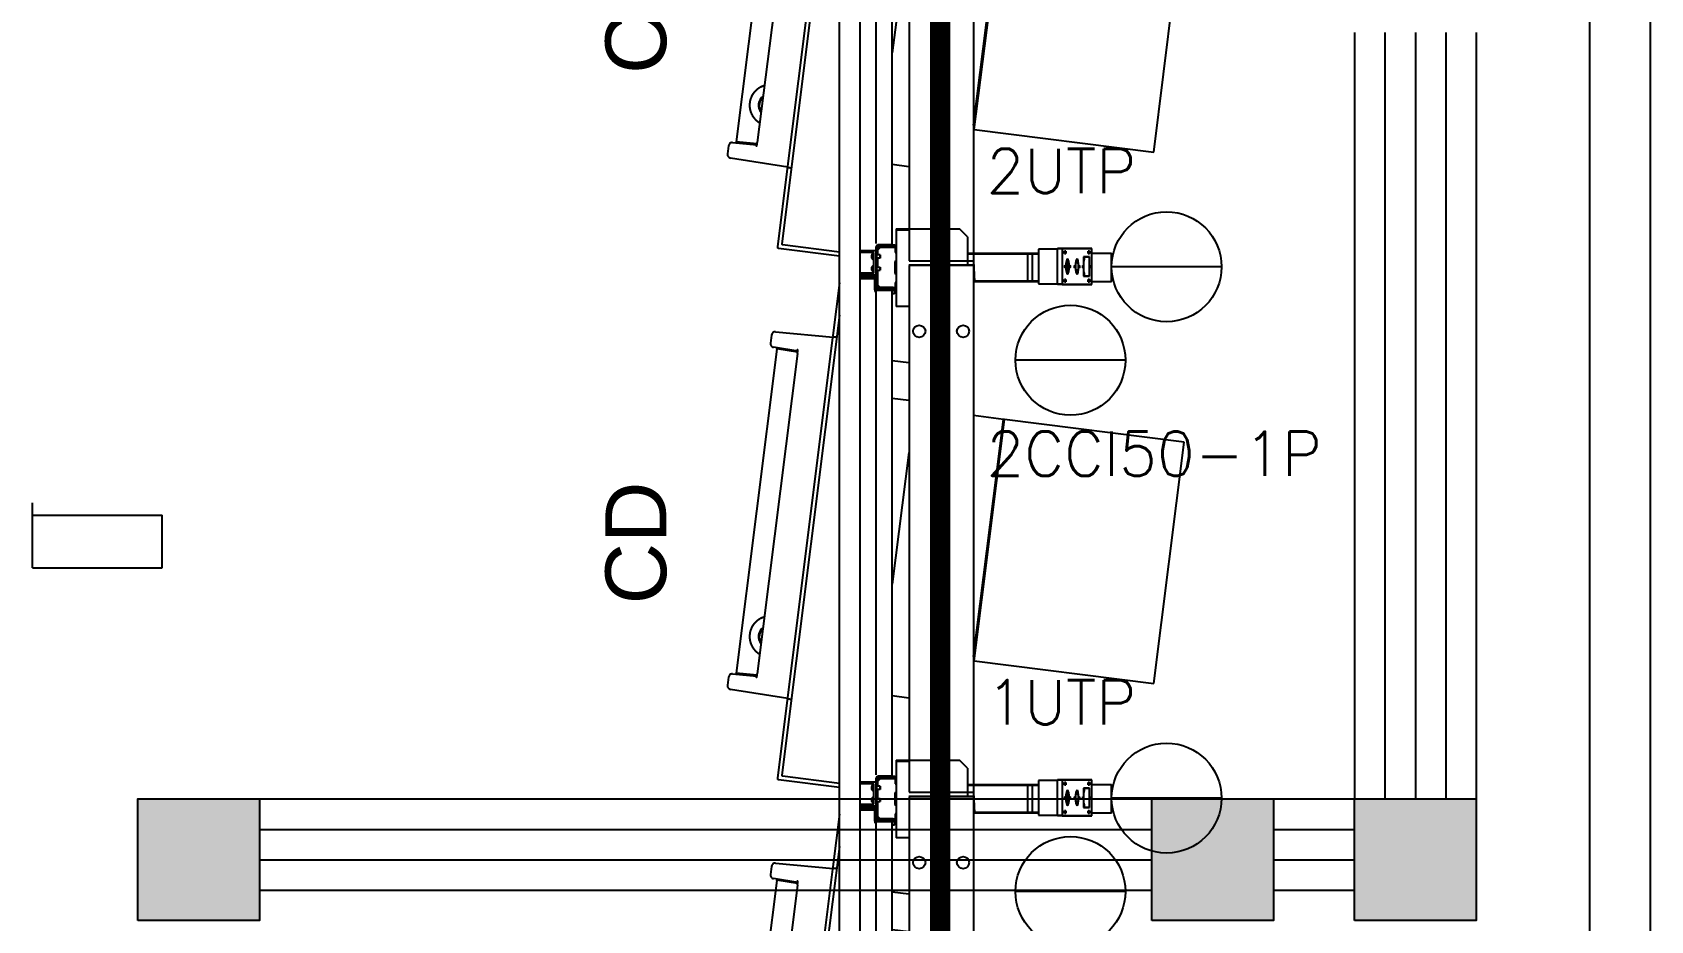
# Model space of a CAD drawing. Extents: x 16 to 124, y 36 to 90.
# Drawn here: x 118.843 to 122.833, y 68.573 to 70.763 of the extents above; entities that cross this region are included whole.
import ezdxf

# ---------------------------------------------------------------- set-up
doc = ezdxf.new("R2010")
doc.units = 0
doc.header["$LTSCALE"] = 0.02
for name, color, linetype in [('CAIXAS', 7, 'CONTINUOUS'), ('CALHA', 160, 'CONTINUOUS'), ('CANALETAS', 4, 'CONTINUOUS'), ('CARENAGEM', 1, 'CONTINUOUS'), ('DIVTETO', 5, 'CONTINUOUS'), ('PAREDES', 7, 'CONTINUOUS'), ('PISO', 6, 'CONTINUOUS'), ('TEXTO-INS-NOVA', 5, 'CONTINUOUS'), ('TOMADAS30', 5, 'CONTINUOUS')]:
    doc.layers.add(name, color=color, linetype=linetype)
doc.styles.add('PAVIM', font='swiss.ttf')
doc.styles.add('ROMANS', font='simplex.shx')

# ---------------------------------------------------------------- blocks, each defined once
blk = doc.blocks.new('A$C3C972CB8')
at = {"layer": 'CARENAGEM'}
for p, q in [((0.526, 1.1254), (0.4705, 0.6829)), ((1.1213, 1.0507), (0.526, 1.1254)), ((1.0658, 0.6082), (1.1213, 1.0507)), ((0.0606, 0.898), (0.0606, 0.9469)), ((0.1306, 0.9469), (0.0606, 0.9469)), ((0.1306, 0.9469), (0.1306, 0.898)), ((1.3707, 0.898), (1.3707, 0.9469)), ((1.4407, 0.9469), (1.3707, 0.9469)), ((1.4407, 0.9469), (1.4407, 0.898)), ((0.1367, 0.898), (0.0487, 0.898)), ((0.0487, 0.898), (0.0487, 0.8251)), ((0.0552, 0.8927), (0.0552, 0.8894)), ((0.0602, 0.8894), (0.0602, 0.8927)), ((0.0692, 0.8922), (0.0692, 0.8773)), ((0.1162, 0.8922), (0.0692, 0.8922)), ((0.0692, 0.8913), (0.1162, 0.8913)), ((0.1162, 0.8773), (0.1162, 0.8922)), ((0.1252, 0.8927), (0.1252, 0.8894)), ((0.1302, 0.8894), (0.1302, 0.8927)), ((0.1367, 0.8251), (0.1367, 0.898)), ((1.4476, 0.898), (1.3596, 0.898)), ((1.3596, 0.898), (1.3596, 0.8251)), ((1.3661, 0.8927), (1.3661, 0.8894)), ((1.3711, 0.8894), (1.3711, 0.8927)), ((1.3801, 0.8922), (1.3801, 0.8773)), ((1.4271, 0.8922), (1.3801, 0.8922)), ((1.3801, 0.8913), (1.4271, 0.8913)), ((1.4271, 0.8773), (1.4271, 0.8922)), ((1.4361, 0.8927), (1.4361, 0.8894)), ((1.4411, 0.8894), (1.4411, 0.8927)), ((1.4476, 0.8251), (1.4476, 0.898)), ((0.0692, 0.8773), (0.1162, 0.8773)), ((0.1084, 0.8391), (0.0769, 0.8391)), ((1.3801, 0.8773), (1.4271, 0.8773)), ((1.4193, 0.8392), (1.3878, 0.8392)), ((0.0487, 0.8251), (0.0487, 0.8134)), ((0.0487, 0.8251), (0.1367, 0.8251)), ((0.1367, 0.8134), (0.0487, 0.8134)), ((0.0506, 0.8134), (0.0506, 0.7663)), ((0.0552, 0.8338), (0.0552, 0.8304)), ((0.0602, 0.8304), (0.0602, 0.8338)), ((0.1252, 0.8338), (0.1252, 0.8304)), ((0.1302, 0.8304), (0.1302, 0.8338)), ((0.1356, 0.7663), (0.1356, 0.8134)), ((0.1367, 0.8251), (0.1367, 0.8134)), ((1.3596, 0.8251), (1.3596, 0.8134)), ((1.3596, 0.8251), (1.4476, 0.8251)), ((1.3966, 0.8134), (1.3596, 0.8134)), ((1.3607, 0.8134), (1.3607, 0.7663)), ((1.3661, 0.8338), (1.3661, 0.8304)), ((1.3711, 0.8304), (1.3711, 0.8338)), ((1.4361, 0.8338), (1.4361, 0.8304)), ((1.4411, 0.8304), (1.4411, 0.8338)), ((1.4457, 0.7663), (1.4457, 0.8134)), ((1.4476, 0.8251), (1.4476, 0.8134)), ((0.0506, 0.7663), (0.1356, 0.7663)), ((0.0606, 0.5916), (0.0606, 0.7663)), ((0.0628, 0.7663), (0.0628, 0.5916)), ((0.1283, 0.6066), (0.1283, 0.7663)), ((0.1306, 0.7663), (0.1306, 0.6066)), ((1.3607, 0.7663), (1.4457, 0.7663)), ((1.3707, 0.6066), (1.3707, 0.7663)), ((1.3729, 0.7663), (1.3729, 0.6066)), ((1.4384, 0.6086), (1.4384, 0.7663)), ((1.4407, 0.7663), (1.4407, 0.6086)), ((0.0628, 0.7509), (0.1283, 0.7509)), ((0.1283, 0.74), (0.0628, 0.74)), ((1.3729, 0.7509), (1.4384, 0.7509)), ((1.4384, 0.74), (1.3729, 0.74)), ((0.4701, 0.6799), (0.4609, 0.6066)), ((0.4705, 0.6829), (0.4701, 0.6799)), ((1.0546, 0.6066), (0.4701, 0.6799)), ((1.0658, 0.6082), (0.4705, 0.6829)), ((0.0899, 0.6066), (1.389, 0.6066)), ((0.0899, 0.6066), (0.0899, 0.4466)), ((0.0908, 0.6057), (0.0908, 0.4475)), ((1.0656, 0.6066), (1.0658, 0.6082)), ((1.389, 0.6066), (1.4407, 0.6086)), ((1.389, 0.4475), (1.389, 0.6066)), ((0.02, 0.5916), (0, 0.5716)), ((0, 0.4159), (0, 0.5716)), ((0.02, 0.5916), (0.0899, 0.5916)), ((0.0899, 0.5327), (0.025, 0.5327)), ((0.025, 0.5227), (0.0899, 0.5227)), ((0.0606, 0.5227), (0.0606, 0.5327)), ((0.0628, 0.5327), (0.0628, 0.5227)), ((0.0908, 0.4475), (1.389, 0.4475)), ((0.192, 0.4466), (0.192, 0.4159)), ((0.3247, 0.4059), (0.3298, 0.4466)), ((0.4237, 0.4466), (0.4186, 0.4059)), ((0.552, 0.4466), (0.8764, 0.4059)), ((1.1513, 0.4059), (1.1564, 0.4466)), ((1.3132, 0.4159), (1.3132, 0.4466)), ((0, 0.4159), (0.192, 0.4159)), ((0.0406, 0.4159), (0.0451, 0.4159)), ((0.0406, 0.4159), (0.0406, 0.4159)), ((0.0406, 0.4114), (0.0406, 0.3704)), ((0.0428, 0.3704), (0.0428, 0.4114)), ((0.0458, 0.4081), (0.0436, 0.4081)), ((0.0436, 0.4081), (0.0436, 0.3726)), ((0.0586, 0.4159), (0.0451, 0.4159)), ((0.0451, 0.4136), (0.0586, 0.4136)), ((0.0458, 0.3726), (0.0458, 0.4081)), ((0.0463, 0.4136), (0.0463, 0.3764)), ((0.0586, 0.4136), (0.0586, 0.4159)), ((0.0586, 0.4159), (0.1326, 0.4159)), ((0.0831, 0.4124), (0.1081, 0.4124)), ((0.1326, 0.4159), (0.1326, 0.4136)), ((0.1461, 0.4159), (0.1326, 0.4159)), ((0.1326, 0.4136), (0.1461, 0.4136)), ((0.1448, 0.3764), (0.1448, 0.4136)), ((0.1476, 0.4081), (0.1453, 0.4081)), ((0.1453, 0.4081), (0.1453, 0.3726)), ((0.1461, 0.4159), (0.1506, 0.4159)), ((0.1476, 0.3726), (0.1476, 0.4081)), ((0.1483, 0.4114), (0.1483, 0.3704)), ((0.1506, 0.4159), (0.1506, 0.4159)), ((0.1506, 0.3704), (0.1506, 0.4114)), ((0.1566, 0.4114), (0.1506, 0.4114)), ((0.1556, 0.4059), (0.1511, 0.4059)), ((0.1511, 0.3704), (0.1511, 0.4059)), ((1.3457, 0.4059), (0.1556, 0.4059)), ((0.1566, 0.4114), (0.1606, 0.4114)), ((0.1606, 0.4114), (0.1606, 0.4059)), ((1.3132, 0.4159), (1.3552, 0.4159)), ((1.3502, 0.4059), (1.3457, 0.4059)), ((1.3502, 0.4059), (1.3502, 0.3704)), ((1.3507, 0.4114), (1.3507, 0.3704)), ((1.3529, 0.3704), (1.3529, 0.4114)), ((1.3559, 0.4081), (1.3537, 0.4081)), ((1.3537, 0.4081), (1.3537, 0.3726)), ((1.3687, 0.4159), (1.3552, 0.4159)), ((1.3552, 0.4136), (1.3687, 0.4136)), ((1.3559, 0.3726), (1.3559, 0.4081)), ((1.3564, 0.4136), (1.3564, 0.3764)), ((1.3687, 0.4136), (1.3687, 0.4159)), ((0.1461, 0.3681), (0.0451, 0.3681)), ((0.0451, 0.3659), (0.1461, 0.3659)), ((0.0463, 0.3764), (0.0523, 0.3704)), ((0.0646, 0.3704), (0.0481, 0.3704)), ((0.0536, 0.3259), (0.0536, 0.3659)), ((0.1086, 0.3609), (0.0586, 0.3609)), ((0.0586, 0.3609), (0.0586, 0.3259)), ((0.0606, 0.3609), (0.0606, 0.3589)), ((0.0726, 0.3759), (0.0646, 0.3759)), ((0.0646, 0.3759), (0.0726, 0.3759)), ((0.0646, 0.3759), (0.0646, 0.3681)), ((0.0646, 0.3759), (0.0646, 0.3759)), ((0.0726, 0.3759), (0.0726, 0.3681)), ((0.0726, 0.3759), (0.0726, 0.3759)), ((0.0946, 0.3704), (0.0726, 0.3704)), ((0.0766, 0.3609), (0.0766, 0.3589)), ((0.0906, 0.3589), (0.0906, 0.3609)), ((0.1026, 0.3759), (0.0946, 0.3759)), ((0.0946, 0.3759), (0.1026, 0.3759)), ((0.0946, 0.3759), (0.0946, 0.3759)), ((0.0946, 0.3681), (0.0946, 0.3759)), ((0.1026, 0.3759), (0.1026, 0.3759)), ((0.1026, 0.3681), (0.1026, 0.3759)), ((0.1431, 0.3704), (0.1026, 0.3704)), ((0.1066, 0.3589), (0.1066, 0.3609)), ((0.1086, 0.3259), (0.1086, 0.3609)), ((0.1136, 0.3659), (0.1136, 0.3259)), ((0.1192, 0.3634), (0.1177, 0.3634)), ((0.1177, 0.3634), (0.1177, 0.3259)), ((0.1506, 0.3634), (0.1192, 0.3634)), ((0.1192, 0.3259), (0.1192, 0.3634)), ((0.1224, 0.3629), (0.1551, 0.3629)), ((0.1224, 0.3259), (0.1224, 0.3629)), ((0.1388, 0.3704), (0.1448, 0.3764)), ((0.1506, 0.3629), (0.1506, 0.3704)), ((0.1551, 0.3659), (1.3462, 0.3659)), ((0.1551, 0.3659), (0.1551, 0.3641)), ((0.1551, 0.3629), (0.1551, 0.3641)), ((0.0766, 0.3589), (0.0606, 0.3589)), ((0.0906, 0.3589), (0.1066, 0.3589)), ((0.0956, 0.3259), (1.4057, 0.3259)), ((1.4057, 0.2759), (0.0956, 0.2759)), ((0.1331, 0.2759), (0.2632, 0.2596)), ((0.2135, 0.2759), (1.3471, 0.1337)), ((0.2543, 0.1181), (0.267, 0.26)), ((0.2674, 0.2691), (0.2665, 0.2622)), ((0.2665, 0.2622), (0.2674, 0.2691)), ((0.2691, 0.2588), (1.1562, 0.1476)), ((1.3491, 0.1352), (1.3668, 0.2759)), ((1.358, 0.1253), (1.3768, 0.2759)), ((0.302, 0.1729), (0.2924, 0.1133)), ((0.3044, 0.1728), (0.2962, 0.1218)), ((0.3073, 0.1725), (1.0978, 0.0733)), ((0.2967, 0.1212), (1.0955, 0.021)), ((1.1585, 0.1482), (1.1358, 0.0075)), ((1.1595, 0.1502), (1.1604, 0.1571)), ((1.1604, 0.1571), (1.1595, 0.1502)), ((1.1621, 0.1468), (1.3546, 0.1227)), ((0.2621, 0.1083), (0.2824, 0.1058)), ((1.1007, 0.0729), (1.096, 0.0215)), ((1.0976, 0.0123), (1.1031, 0.0724)), ((1.1055, 0.0025), (1.1258, 0))]:
    blk.add_line(p, q, dxfattribs=at)
for centre in [(0.2529, 0.5806), (0.2529, 0.5266), (0.2529, 0.4726)]:
    blk.add_circle(centre, 0.015, dxfattribs=at)
for centre, radius, start, end in [((0.025, 0.5277), 0.005, 90, 270), ((1.3159, 0.5295), 0.0055, 315.5774, 0), ((0.0451, 0.4114), 0.0045, 90, 180), ((0.0451, 0.4114), 0.00225, 90, 180), ((0.0831, 0.4174), 0.005, 197.4576, 270), ((0.1081, 0.4174), 0.005, 270, 342.5424), ((0.1461, 0.4114), 0.0045, 0, 90), ((0.1461, 0.4114), 0.00225, 0, 90), ((1.3552, 0.4114), 0.0045, 90, 180), ((1.3552, 0.4114), 0.00225, 90, 180), ((0.0451, 0.3704), 0.0045, 180, 270), ((0.0451, 0.3704), 0.00225, 180, 270), ((0.0481, 0.3726), 0.0045, 180, 270), ((0.0481, 0.3726), 0.00225, 180, 270), ((0.1431, 0.3726), 0.0045, 270, 360), ((0.1431, 0.3726), 0.00225, 270, 360), ((0.1461, 0.3704), 0.00225, 270, 0), ((0.1461, 0.3704), 0.0045, 270, 0), ((0.1556, 0.3704), 0.0045, 180, 270), ((0.0686, 0.3649), 0.01, 216.8699, 323.1301), ((0.0986, 0.3649), 0.01, 216.8699, 323.1301), ((0.2635, 0.2625), 0.003, 262.8505, 352.8505), ((0.2695, 0.2618), 0.003, 172.8505, 262.8505), ((1.1565, 0.1505), 0.003, 262.8505, 352.8505), ((1.1625, 0.1498), 0.003, 172.8505, 262.8505), ((1.3473, 0.1355), 0.0018, 262.8505, 352.8505), ((1.355, 0.1256), 0.003, 262.8505, 352.8505)]:
    blk.add_arc(centre, radius, start, end, dxfattribs=at)
at = {"layer": 'CARENAGEM', "extrusion": (7.88861e-31, -1.97383e-45, -1)}
for centre, major_axis in [((0.0577, 0.8927), (0.0025, 0)), ((0.0577, 0.8919), (0.0025, 0)), ((0.0577, 0.8894), (-0.0025, 0)), ((0.1277, 0.8927), (0.0025, 0)), ((0.1277, 0.8919), (0.0025, 0)), ((0.1277, 0.8894), (-0.0025, 0)), ((0.0577, 0.8338), (0.0025, 0)), ((0.0577, 0.8329), (0.0025, 0)), ((0.0577, 0.8304), (-0.0025, 0)), ((0.1277, 0.8338), (0.0025, 0)), ((0.1277, 0.8329), (0.0025, 0)), ((0.1277, 0.8304), (-0.0025, 0))]:
    blk.add_ellipse(centre, major_axis=major_axis, ratio=0.224951, start_param=3.141593, end_param=6.283185, dxfattribs=at)
at = {"layer": 'CARENAGEM', "extrusion": (1.18329e-30, -5.69381e-44, -1)}
for centre in [(0.0581, 0.8902), (0.1281, 0.8902), (1.3682, 0.8902), (1.4382, 0.8902), (0.0581, 0.8312), (0.1281, 0.8312), (1.3682, 0.8313), (1.4382, 0.8313)]:
    blk.add_ellipse(centre, major_axis=(0.00165, 0), ratio=0.224951, start_param=3.141593, end_param=9.424778, dxfattribs=at)
at = {"layer": 'CARENAGEM', "extrusion": (1.18329e-30, -5.69217e-44, -1)}
for centre, start_param, end_param in [((0.0736, 0.8672), 4.352704, 5.304046), ((0.1126, 0.8672), 4.120732, 5.004509), ((1.3837, 0.8672), 4.420269, 5.304046), ((1.4227, 0.8672), 4.120732, 5.072074), ((0.0736, 0.8672), 0.229969, 0.820844), ((0.1126, 0.8672), 2.334587, 2.90467), ((1.3837, 0.8672), 0.236922, 0.807005), ((1.4227, 0.8672), 2.320749, 2.911624)]:
    blk.add_ellipse(centre, major_axis=(0.0125, 0), ratio=0.97437, start_param=start_param, end_param=end_param, dxfattribs=at)
at = {"layer": 'CARENAGEM', "extrusion": (1.18329e-30, -2.96074e-45, -1)}
for centre in [(0.0927, 0.894), (0.0927, 0.8755), (0.0927, 0.8684), (0.0927, 0.8548), (0.0927, 0.8449), (0.0927, 0.8312)]:
    blk.add_ellipse(centre, major_axis=(0.002, 0), ratio=0.224951, start_param=3.141593, end_param=9.424778, dxfattribs=at)
at = {"layer": 'CARENAGEM', "extrusion": (7.88861e-31, -2.01762e-45, -1)}
for centre, major_axis in [((1.3686, 0.8927), (0.0025, 0)), ((1.3686, 0.8919), (0.0025, 0)), ((1.3686, 0.8894), (-0.0025, 0)), ((1.4386, 0.8927), (0.0025, 0)), ((1.4386, 0.8919), (0.0025, 0)), ((1.4386, 0.8894), (-0.0025, 0)), ((1.3686, 0.8338), (0.0025, 0)), ((1.3686, 0.8329), (0.0025, 0)), ((1.3686, 0.8304), (-0.0025, 0)), ((1.4386, 0.8338), (0.0025, 0)), ((1.4386, 0.8329), (0.0025, 0)), ((1.4386, 0.8304), (-0.0025, 0))]:
    blk.add_ellipse(centre, major_axis=major_axis, ratio=0.224951, start_param=3.141593, end_param=6.283185, dxfattribs=at)
at = {"layer": 'CARENAGEM', "extrusion": (1.18329e-30, -3.01e-45, -1)}
for centre in [(1.4036, 0.894), (1.4036, 0.8755), (1.4036, 0.8684), (1.4036, 0.8548), (1.4036, 0.8449), (1.4036, 0.8313)]:
    blk.add_ellipse(centre, major_axis=(0.002, 0), ratio=0.224951, start_param=3.141593, end_param=9.424778, dxfattribs=at)
at = {"layer": 'CARENAGEM', "extrusion": (3.9443e-31, -9.86913e-46, -1)}
for centre, start_param, end_param in [((0.0927, 0.8616), 3.141593, 9.424778), ((0.0927, 0.8381), 3.141593, 9.424778), ((0.0927, 0.8607), 3.250092, 4.712389), ((0.0927, 0.8372), 3.250092, 4.712389), ((0.0927, 0.8607), 4.712389, 6.174686), ((0.0927, 0.8372), 4.712389, 6.174686)]:
    blk.add_ellipse(centre, major_axis=(0.018, 0), ratio=0.224951, start_param=start_param, end_param=end_param, dxfattribs=at)
at = {"layer": 'CARENAGEM', "extrusion": (7.88861e-31, -2.00667e-45, -1)}
for centre, start_param, end_param in [((1.4036, 0.8616), 3.141593, 9.424778), ((1.4036, 0.8381), 3.141593, 9.424778), ((1.4036, 0.8607), 3.250092, 4.712389), ((1.4036, 0.8372), 3.250092, 4.712389), ((1.4036, 0.8607), 4.712389, 6.174686), ((1.4036, 0.8372), 4.712389, 6.174686)]:
    blk.add_ellipse(centre, major_axis=(0.018, 0), ratio=0.224951, start_param=start_param, end_param=end_param, dxfattribs=at)
at = {"layer": 'CARENAGEM'}
for centre, start_param, end_param in [((1.0056, 0.1042), 0.752586, 2.389007), ((1.0058, 0.1062), 0.860792, 2.280801)]:
    blk.add_ellipse(centre, major_axis=(-0.0278, 0.0035), ratio=0.999391, start_param=start_param, end_param=end_param, dxfattribs=at)
for points, degree, knots in [([(0.3073, 0.1725), (0.3071, 0.1725), (0.3069, 0.1725), (0.3067, 0.1726), (0.3065, 0.1726), (0.3063, 0.1726), (0.3061, 0.1726), (0.3059, 0.1726), (0.3057, 0.1727), (0.3054, 0.1727), (0.3052, 0.1727), (0.305, 0.1727), (0.3048, 0.1727), (0.3046, 0.1728), (0.3044, 0.1728), (0.3042, 0.1728), (0.304, 0.1728), (0.3038, 0.1728), (0.3036, 0.1728), (0.3034, 0.1728), (0.3032, 0.1729), (0.303, 0.1729), (0.3028, 0.1729), (0.3026, 0.1729), (0.3024, 0.1729), (0.3022, 0.1729), (0.302, 0.1729), (0.3018, 0.1729), (0.3017, 0.1729), (0.3015, 0.1729), (0.3013, 0.1729), (0.3011, 0.1729), (0.301, 0.1729), (0.3008, 0.1729), (0.3006, 0.1729), (0.3005, 0.1729), (0.3003, 0.1729), (0.3002, 0.1729), (0.3, 0.1729), (0.2999, 0.1729), (0.2997, 0.1729), (0.2996, 0.1729), (0.2995, 0.1729), (0.2993, 0.1729), (0.2992, 0.1729), (0.2991, 0.1728), (0.299, 0.1728), (0.2989, 0.1728), (0.2988, 0.1728), (0.2987, 0.1728), (0.2986, 0.1728), (0.2985, 0.1728), (0.2984, 0.1728), (0.2984, 0.1728), (0.2983, 0.1728), (0.2982, 0.1728), (0.2982, 0.1727), (0.2981, 0.1727), (0.2981, 0.1727), (0.2981, 0.1727), (0.298, 0.1727), (0.298, 0.1727), (0.298, 0.1727), (0.298, 0.1727), (0.298, 0.1727), (0.298, 0.1727)], 1, [0, 0, 0.200219, 0.400438, 0.600656, 0.800875, 1.001094, 1.217587, 1.434081, 1.650574, 1.867067, 2.08356, 2.300054, 2.516547, 2.73304, 2.949533, 3.166027, 3.38252, 3.599013, 3.815506, 4.032, 4.243984, 4.455968, 4.667952, 4.879936, 5.091921, 5.303905, 5.515889, 5.727873, 5.939857, 6.151842, 6.363826, 6.57581, 6.787794, 6.999778, 7.211763, 7.423747, 7.634351, 7.844955, 8.05556, 8.266164, 8.476768, 8.687372, 8.897977, 9.108581, 9.319185, 9.52979, 9.740394, 9.950998, 10.161602, 10.372207, 10.582811, 10.763907, 10.945002, 11.126098, 11.307193, 11.488289, 11.669385, 11.85048, 12.015872, 12.181264, 12.346656, 12.512048, 12.677439, 12.842831, 12.982571, 13.034543, 13.034543]), ([(0.2977, 0.1309), (0.2975, 0.1309), (0.2973, 0.1309), (0.297, 0.1309), (0.2968, 0.1309), (0.2966, 0.1309), (0.2964, 0.131), (0.2962, 0.131), (0.2959, 0.131), (0.2957, 0.131), (0.2955, 0.131), (0.2953, 0.1311), (0.2953, 0.1311)], 1, [2.902778, 2.902778, 3.094495, 3.327121, 3.559747, 3.792373, 4.024998, 4.26496, 4.504921, 4.744882, 4.984843, 5.224804, 5.464765, 5.490344, 5.490344]), ([(0.2967, 0.1212), (0.2966, 0.1212), (0.2966, 0.1213), (0.2965, 0.1213), (0.2965, 0.1213), (0.2965, 0.1213), (0.2964, 0.1213), (0.2964, 0.1214), (0.2964, 0.1214), (0.2963, 0.1214), (0.2963, 0.1214), (0.2963, 0.1215), (0.2963, 0.1215), (0.2962, 0.1215), (0.2962, 0.1216), (0.2962, 0.1216), (0.2962, 0.1217), (0.2962, 0.1217), (0.2962, 0.1217), (0.2962, 0.1217), (0.2962, 0.1218), (0.2962, 0.1218), (0.2962, 0.1218), (0.2962, 0.1218), (0.2962, 0.1218), (0.2962, 0.1218), (0.2962, 0.1218), (0.2962, 0.1218)], 1, [0, 0, 0.0419879, 0.0839759, 0.1259638, 0.1668939, 0.2078241, 0.2487542, 0.2896843, 0.3303095, 0.3709346, 0.4115598, 0.4521849, 0.4928044, 0.5334239, 0.5740434, 0.614663, 0.6540309, 0.6933989, 0.7210082, 0.734611, 0.7482139, 0.7608778, 0.7735418, 0.7905417, 0.8075415, 0.8245414, 0.8466684, 0.8687953, 0.8687953]), ([(0.2543, 0.1181), (0.2543, 0.1181), (0.2543, 0.1181), (0.2542, 0.117), (0.2543, 0.1159), (0.2549, 0.1137), (0.2554, 0.1126), (0.2569, 0.1108), (0.2578, 0.11), (0.2598, 0.1089), (0.2609, 0.1085), (0.2621, 0.1083)], 3, [-0.027135, -0.027135, -0.027135, -0.027135, 0, 0, 3.29064, 3.29064, 6.80644, 6.80644, 10.322241, 10.322241, 13.838041, 13.838041, 13.838041, 13.838041]), ([(0.2824, 0.1058), (0.2836, 0.1056), (0.2847, 0.1057), (0.287, 0.1063), (0.2881, 0.1069), (0.2899, 0.1083), (0.2907, 0.1092), (0.2918, 0.1111), (0.2922, 0.1122), (0.2924, 0.1133), (0.2924, 0.1133), (0.2924, 0.1133)], 3, [0, 0, 0, 0, 3.5158, 3.5158, 7.031601, 7.031601, 10.547401, 10.547401, 13.819644, 13.819644, 13.865025, 13.865025, 13.865025, 13.865025]), ([(0.9574, 0.0909), (0.9575, 0.0905), (0.9577, 0.0898), (0.9579, 0.089), (0.9582, 0.0883), (0.9584, 0.0875), (0.9587, 0.0867), (0.959, 0.086), (0.9593, 0.0853), (0.9596, 0.0845), (0.9599, 0.0838), (0.9602, 0.0831), (0.9606, 0.0823), (0.9609, 0.0816), (0.9613, 0.0809), (0.9617, 0.0802), (0.9621, 0.0795), (0.9625, 0.0788), (0.9629, 0.0781), (0.9633, 0.0774), (0.9637, 0.0768), (0.9642, 0.0761), (0.9646, 0.0754), (0.9651, 0.0748), (0.9656, 0.0742), (0.9661, 0.0735), (0.9666, 0.0729), (0.9671, 0.0723), (0.9676, 0.0717), (0.9681, 0.0711), (0.9686, 0.0705), (0.9692, 0.0699), (0.9697, 0.0693), (0.9703, 0.0687), (0.9709, 0.0682), (0.9714, 0.0676), (0.972, 0.0671), (0.9726, 0.0665), (0.9732, 0.066), (0.9738, 0.0655), (0.9745, 0.065), (0.9751, 0.0645), (0.9757, 0.064), (0.9764, 0.0636), (0.977, 0.0631), (0.9777, 0.0626), (0.9784, 0.0622), (0.979, 0.0618), (0.9797, 0.0614), (0.9804, 0.0609), (0.9811, 0.0605), (0.9818, 0.0602), (0.9825, 0.0598), (0.9832, 0.0594), (0.9839, 0.0591), (0.9847, 0.0587), (0.9854, 0.0584), (0.9861, 0.0581), (0.9869, 0.0578), (0.9876, 0.0575), (0.9884, 0.0572), (0.9891, 0.0569), (0.9899, 0.0567), (0.9906, 0.0564), (0.9914, 0.0562), (0.9922, 0.056), (0.9929, 0.0558), (0.9937, 0.0556), (0.9945, 0.0554), (0.9953, 0.0552), (0.9961, 0.0551), (0.9968, 0.0549), (0.9976, 0.0548), (0.9984, 0.0547), (0.9992, 0.0546), (1, 0.0545), (1.0008, 0.0544), (1.0016, 0.0543), (1.0024, 0.0542), (1.0032, 0.0542), (1.004, 0.0542), (1.0048, 0.0542), (1.0056, 0.0541), (1.0064, 0.0542), (1.0072, 0.0542), (1.008, 0.0542), (1.0088, 0.0543), (1.0096, 0.0543), (1.0104, 0.0544), (1.0112, 0.0545), (1.012, 0.0546), (1.0128, 0.0547), (1.0136, 0.0548), (1.0144, 0.0549), (1.0151, 0.0551), (1.0159, 0.0552), (1.0167, 0.0554), (1.0175, 0.0556), (1.0183, 0.0558), (1.019, 0.056), (1.0198, 0.0562), (1.0206, 0.0564), (1.0213, 0.0567), (1.0221, 0.0569), (1.0228, 0.0572), (1.0236, 0.0575), (1.0243, 0.0578), (1.0251, 0.0581), (1.0258, 0.0584), (1.0265, 0.0587), (1.0273, 0.0591), (1.028, 0.0594), (1.0287, 0.0598), (1.0294, 0.0602), (1.0301, 0.0606), (1.0308, 0.061), (1.0315, 0.0614), (1.0322, 0.0618), (1.0328, 0.0622), (1.0335, 0.0627), (1.0342, 0.0631), (1.0348, 0.0636), (1.0355, 0.064), (1.0361, 0.0645), (1.0367, 0.065), (1.0373, 0.0655), (1.038, 0.066), (1.0386, 0.0666), (1.0392, 0.0671), (1.0398, 0.0676), (1.0403, 0.0682), (1.0409, 0.0687), (1.0415, 0.0693), (1.042, 0.0699), (1.0426, 0.0705), (1.0431, 0.0711), (1.0436, 0.0717), (1.0441, 0.0723), (1.0446, 0.0729), (1.0451, 0.0735), (1.0456, 0.0742), (1.0461, 0.0748), (1.0466, 0.0755), (1.047, 0.0761), (1.0474, 0.0768), (1.0479, 0.0775), (1.0483, 0.0782), (1.0487, 0.0788), (1.0491, 0.0794)], 1, [3.527144, 3.527144, 3.535478, 3.551478, 3.567478, 3.583478, 3.599477, 3.615477, 3.631477, 3.647476, 3.663476, 3.679476, 3.695475, 3.711475, 3.727475, 3.743474, 3.759474, 3.775474, 3.791474, 3.807474, 3.823473, 3.839473, 3.855473, 3.871473, 3.887473, 3.903473, 3.919473, 3.935473, 3.951473, 3.967472, 3.983472, 3.999472, 4.015472, 4.031472, 4.047472, 4.063472, 4.079472, 4.095472, 4.111472, 4.127472, 4.143472, 4.159472, 4.175472, 4.191472, 4.207473, 4.223473, 4.239473, 4.255473, 4.271473, 4.287473, 4.303473, 4.319473, 4.335474, 4.351474, 4.367474, 4.383474, 4.399474, 4.415474, 4.431475, 4.447475, 4.463475, 4.479476, 4.495476, 4.511476, 4.527476, 4.543477, 4.559477, 4.575477, 4.591478, 4.607478, 4.623478, 4.639479, 4.655479, 4.671479, 4.68748, 4.70348, 4.71948, 4.735481, 4.751481, 4.767481, 4.783482, 4.799482, 4.815483, 4.831483, 4.847483, 4.863484, 4.879484, 4.895485, 4.911485, 4.927485, 4.943486, 4.959486, 4.975486, 4.991487, 5.007487, 5.023488, 5.039488, 5.055488, 5.071489, 5.087489, 5.103489, 5.11949, 5.13549, 5.15149, 5.16749, 5.183491, 5.199491, 5.215491, 5.231492, 5.247492, 5.263492, 5.279493, 5.295493, 5.311493, 5.327493, 5.343494, 5.359494, 5.375494, 5.391494, 5.407494, 5.423495, 5.439495, 5.455495, 5.471495, 5.487495, 5.503495, 5.519495, 5.535495, 5.551495, 5.567495, 5.583495, 5.599496, 5.615496, 5.631496, 5.647496, 5.663496, 5.679496, 5.695496, 5.711496, 5.727496, 5.743496, 5.759495, 5.775495, 5.791495, 5.807495, 5.823495, 5.839495, 5.855495, 5.871494, 5.885424, 5.885424]), ([(1.1069, 0.0712), (1.1069, 0.0712), (1.1069, 0.0712), (1.1069, 0.0713), (1.1069, 0.0713), (1.1069, 0.0713), (1.1068, 0.0713), (1.1068, 0.0713), (1.1068, 0.0713), (1.1068, 0.0713), (1.1067, 0.0713), (1.1067, 0.0713), (1.1067, 0.0714), (1.1066, 0.0714), (1.1066, 0.0714), (1.1065, 0.0714), (1.1065, 0.0714), (1.1064, 0.0715), (1.1063, 0.0715), (1.1063, 0.0715), (1.1062, 0.0715), (1.1061, 0.0716), (1.106, 0.0716), (1.1059, 0.0716), (1.1058, 0.0717), (1.1058, 0.0717), (1.1057, 0.0717), (1.1056, 0.0717), (1.1054, 0.0718), (1.1053, 0.0718), (1.1052, 0.0719), (1.1051, 0.0719), (1.1049, 0.0719), (1.1048, 0.072), (1.1047, 0.072), (1.1045, 0.072), (1.1044, 0.0721), (1.1043, 0.0721), (1.1041, 0.0722), (1.1039, 0.0722), (1.1038, 0.0722), (1.1036, 0.0723), (1.1034, 0.0723), (1.1032, 0.0724), (1.1031, 0.0724), (1.1029, 0.0725), (1.1027, 0.0725), (1.1025, 0.0725), (1.1023, 0.0726), (1.1021, 0.0726), (1.1019, 0.0727), (1.1017, 0.0727), (1.1015, 0.0727), (1.1013, 0.0728), (1.1011, 0.0728), (1.1009, 0.0729), (1.1007, 0.0729), (1.1005, 0.0729), (1.1003, 0.073), (1.1001, 0.073), (1.0999, 0.073), (1.0997, 0.0731), (1.0995, 0.0731), (1.0993, 0.0731), (1.0991, 0.0732), (1.0989, 0.0732), (1.0986, 0.0732), (1.0984, 0.0732), (1.0982, 0.0733), (1.098, 0.0733), (1.0978, 0.0733)], 1, [11.287326, 11.287326, 11.347666, 11.479103, 11.610541, 11.741979, 11.873417, 12.019793, 12.16617, 12.312547, 12.458923, 12.6053, 12.751676, 12.898053, 13.044429, 13.190806, 13.337183, 13.503495, 13.669808, 13.836121, 14.002433, 14.168746, 14.335059, 14.501372, 14.667684, 14.833997, 15.00031, 15.166623, 15.360061, 15.553499, 15.746938, 15.940376, 16.133814, 16.327253, 16.520691, 16.714129, 16.907568, 17.101006, 17.294444, 17.487883, 17.704962, 17.922041, 18.13912, 18.356199, 18.573278, 18.790357, 19.007436, 19.224515, 19.441594, 19.658673, 19.875752, 20.092831, 20.30991, 20.52293, 20.73595, 20.94897, 21.161989, 21.375009, 21.588029, 21.801049, 22.014069, 22.227089, 22.440109, 22.653129, 22.866148, 23.079168, 23.292188, 23.505208, 23.712646, 23.920084, 24.127522, 24.33496, 24.33496]), ([(1.096, 0.0215), (1.096, 0.0215), (1.096, 0.0214), (1.096, 0.0214), (1.096, 0.0214), (1.096, 0.0214), (1.096, 0.0214), (1.096, 0.0214), (1.096, 0.0214), (1.096, 0.0214), (1.096, 0.0213), (1.096, 0.0213), (1.096, 0.0213), (1.0959, 0.0212), (1.0959, 0.0212), (1.0959, 0.0212), (1.0959, 0.0211), (1.0958, 0.0211), (1.0958, 0.0211), (1.0958, 0.0211), (1.0957, 0.0211), (1.0957, 0.021), (1.0956, 0.021), (1.0956, 0.021), (1.0956, 0.021), (1.0955, 0.021), (1.0955, 0.021)], 1, [0, 0, 0.0626187, 0.09388, 0.1065253, 0.1191706, 0.1318049, 0.1444393, 0.1613001, 0.1781609, 0.1950217, 0.2249463, 0.2548709, 0.2977034, 0.340536, 0.3833685, 0.4231744, 0.4629803, 0.5027861, 0.542592, 0.5832112, 0.6238303, 0.6644495, 0.7050686, 0.7460327, 0.7869968, 0.8279608, 0.8689249, 0.8689249]), ([(1.0993, 0.0302), (1.0992, 0.0302), (1.099, 0.0302), (1.0988, 0.0303), (1.0986, 0.0303), (1.0984, 0.0304), (1.0982, 0.0304), (1.098, 0.0304), (1.0978, 0.0305), (1.0975, 0.0305), (1.0973, 0.0305), (1.0971, 0.0306), (1.0969, 0.0306), (1.0969, 0.0306)], 1, [21.441958, 21.441958, 21.467705, 21.698529, 21.929352, 22.160176, 22.391, 22.621824, 22.852647, 23.083471, 23.314295, 23.545119, 23.775943, 24.006766, 24.026551, 24.026551]), ([(1.0976, 0.0123), (1.0976, 0.0123), (1.0976, 0.0123), (1.0975, 0.0112), (1.0977, 0.0101), (1.0983, 0.0079), (1.0988, 0.0068), (1.1003, 0.005), (1.1012, 0.0042), (1.1032, 0.0031), (1.1043, 0.0027), (1.1055, 0.0025)], 3, [-0.045381, -0.045381, -0.045381, -0.045381, 0, 0, 3.272243, 3.272243, 6.788044, 6.788044, 10.303844, 10.303844, 13.819644, 13.819644, 13.819644, 13.819644]), ([(1.1258, 0), (1.1269, -0.0001), (1.1281, -0.0001), (1.1304, 0.0005), (1.1314, 0.0011), (1.1333, 0.0025), (1.1341, 0.0034), (1.1352, 0.0053), (1.1356, 0.0064), (1.1358, 0.0075), (1.1358, 0.0075), (1.1358, 0.0075)], 3, [0, 0, 0, 0, 3.5158, 3.5158, 7.031601, 7.031601, 10.547401, 10.547401, 13.838041, 13.838041, 13.865175, 13.865175, 13.865175, 13.865175])]:
    blk.add_open_spline(points, degree=degree, knots=knots, dxfattribs=at)
blk.add_open_spline([(1.096, 0.0215), (1.096, 0.0215), (1.096, 0.0215), (1.096, 0.0215), (1.096, 0.0215), (1.096, 0.0215)], degree=1, dxfattribs=at)

msp = doc.modelspace()

# ---------------------------------------------------------------- hatches: boundary and pattern name
at = {"layer": 'CAIXAS'}
for color, points in [(4, [(119.40348, 68.57293), (119.40348, 68.87293), (119.10348, 68.87293), (119.10348, 68.57293)]), (4, [(121.90348, 68.57293), (121.90348, 68.87293), (121.60348, 68.87293), (121.60348, 68.57293)]), (5, [(122.40348, 68.57293), (122.40348, 68.87293), (122.10348, 68.87293), (122.10348, 68.57293)])]:
    msp.add_hatch(color=color, dxfattribs=at).paths.add_polyline_path(points)

# ---------------------------------------------------------------- linework, layer by layer
for points in [[(119.10348, 68.57293), (119.10348, 68.87293), (119.40348, 68.87293), (119.40348, 68.57293)], [(121.60348, 68.57293), (121.60348, 68.87293), (121.90348, 68.87293), (121.90348, 68.57293)], [(122.10348, 68.57293), (122.10348, 68.87293), (122.40348, 68.87293), (122.40348, 68.57293)]]:
    msp.add_lwpolyline(points, close=True, dxfattribs=at)
at = {"layer": 'CALHA', "const_width": 0.05}
msp.add_lwpolyline([(121.08192, 76.74028), (121.08192, 66.27119)], dxfattribs=at)
at = {"layer": 'CANALETAS'}
for p, q in [((122.10348, 70.7631), (122.10348, 68.87293)), ((122.17848, 70.7631), (122.17848, 68.87293)), ((122.25348, 70.7631), (122.25348, 68.87293)), ((122.32848, 70.7631), (122.32848, 68.87293)), ((122.40348, 70.7631), (122.40348, 68.87293)), ((119.40348, 68.87293), (121.60348, 68.87293)), ((121.90348, 68.87293), (122.10348, 68.87293)), ((119.40348, 68.79793), (121.60348, 68.79793)), ((121.90348, 68.79793), (122.10348, 68.79793)), ((119.40348, 68.72293), (121.60348, 68.72293)), ((121.90348, 68.72293), (122.10348, 68.72293)), ((119.40348, 68.64793), (121.60348, 68.64793)), ((121.90348, 68.64793), (122.10348, 68.64793))]:
    msp.add_line(p, q, dxfattribs=at)
at = {"layer": 'DIVTETO'}
msp.add_line((118.84348, 69.57308), (118.84348, 69.6031), dxfattribs=at)
at = {"layer": 'PAREDES'}
for p, q in [((122.68348, 66.69524), (122.68348, 71.23577)), ((122.83348, 66.6331), (122.83348, 71.23577)), ((118.84348, 69.57308), (119.16348, 69.57308)), ((118.84348, 69.4431), (118.84348, 69.57308)), ((119.16348, 69.4431), (119.16348, 69.57308)), ((118.84348, 69.4431), (119.16348, 69.4431))]:
    msp.add_line(p, q, dxfattribs=at)
at = {"layer": 'TOMADAS30'}
for p, q in [((121.77554, 70.18506), (121.50453, 70.18506)), ((121.53857, 69.9548), (121.26756, 69.9548)), ((121.77554, 68.87497), (121.50453, 68.87497)), ((121.53857, 68.64471), (121.26756, 68.64471))]:
    msp.add_line(p, q, dxfattribs=at)
for centre in [(121.64003, 70.18506), (121.40307, 69.9548), (121.64003, 68.87497), (121.40307, 68.64471)]:
    msp.add_circle(centre, 0.13551, dxfattribs=at)

# ---------------------------------------------------------------- block references
at = {"layer": 'CARENAGEM', "rotation": 270}
for p in [(120.5576, 71.58906), (120.5576, 70.27896), (120.5576, 68.96887)]:
    msp.add_blockref('A$C3C972CB8', p, dxfattribs=at)

# ---------------------------------------------------------------- texts
at = {"layer": 'PISO', "style": 'PAVIM'}
for p in [(120.4063, 70.66059), (120.4063, 69.3528)]:
    msp.add_text('CD', height=0.15, rotation=90, dxfattribs=at).set_placement(p)
at = {"layer": 'TEXTO-INS-NOVA', "style": 'ROMANS'}
for s, p in [('2UTP', (121.19568, 70.36697)), ('2CCI50-1P', (121.19568, 69.6698)), ('1UTP', (121.19568, 69.05688))]:
    msp.add_text(s, height=0.109031, dxfattribs=at).set_placement(p)

doc.saveas('drawing.dxf')
